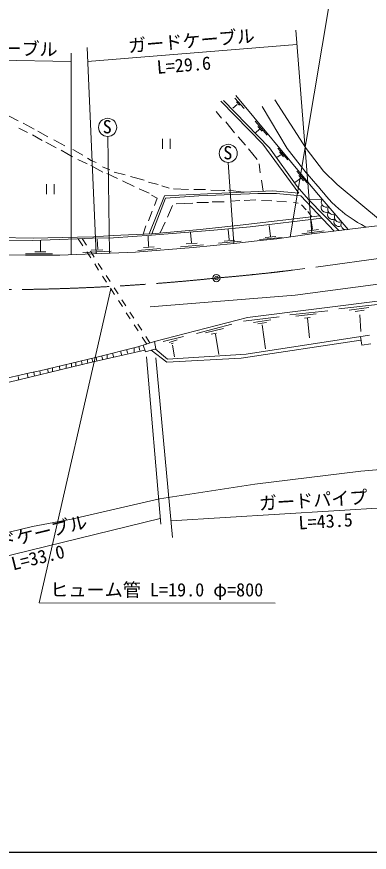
# Model space of a CAD drawing. Units: millimetres, scale not verified. Extents: x 40000 to 680000, y 20000 to 380000.
# Drawn here: x 190318 to 238916, y 205000 to 320063 of the extents above; entities that cross this region are included whole.
import ezdxf
from ezdxf.enums import TextEntityAlignment as Align

# ---------------------------------------------------------------- set-up
doc = ezdxf.new("R2010")
doc.units = ezdxf.units.MM
doc.header["$LTSCALE"] = 1000
doc.header["$PDMODE"] = 32
doc.header["$PDSIZE"] = 500
doc.linetypes.add('CHAIN', pattern=[18.5, 12, -1.5, 3.5, -1.5])
for name, color, linetype, lineweight in [('M-BGD', 7, 'Continuous', 13), ('M-BMK', 2, 'CHAIN', 13), ('M-BMK-SRVR', 3, 'Continuous', 13), ('M-STR-HTXT', 7, 'Continuous', 13), ('M-STR-STRC', 7, 'Continuous', 13), ('M-TTL-BAND', 7, 'Continuous', 25)]:
    doc.layers.add(name, color=color, linetype=linetype, lineweight=lineweight)
doc.styles.add('ＭＳ ゴシック', font='')
doc.styles.get('ＭＳ ゴシック').set_extended_font_data('MS Gothic')

msp = doc.modelspace()

# ---------------------------------------------------------------- linework, layer by layer
at = {"layer": 'M-BGD'}
for p, q in [((218466, 308455), (224224, 302528)), ((218805, 308540), (225155, 302020)), ((220390, 308864), (221685, 307413)), ((220498, 309217), (230658, 297025)), ((225917, 308624), (230235, 301936)), ((220712, 307995), (220120, 307481)), ((220593, 308360), (221004, 307860)), ((224139, 307693), (227610, 301936)), ((189172, 306423), (190526, 305746)), ((217789, 307016), (218551, 306084)), ((191204, 305407), (192728, 304560)), ((219144, 305576), (220329, 304052)), ((223195, 305680), (224830, 303766)), ((223569, 304960), (224148, 304298)), ((190611, 304730), (191796, 304137)), ((192474, 303798), (193828, 303036)), ((193236, 304306), (194590, 303544)), ((223784, 304568), (223233, 304087)), ((194336, 302782), (195776, 302020)), ((195437, 303121), (196961, 302274)), ((202856, 303574), (203114, 287481)), ((210430, 303248), (210430, 301848)), ((211480, 301848), (211480, 303248)), ((220837, 303544), (221853, 302359)), ((196453, 301682), (198023, 300783)), ((199416, 301004), (198062, 301766)), ((222276, 301851), (223462, 300412)), ((224224, 302528), (229224, 295754)), ((225155, 302020), (228965, 296686)), ((226332, 301953), (227700, 300352)), ((227610, 301936), (230235, 298549)), ((230235, 301936), (232606, 298803)), ((198739, 300412), (200009, 299819)), ((200094, 300581), (200602, 300242)), ((226722, 301064), (226238, 300710)), ((226551, 301439), (227107, 300762)), ((200517, 299565), (202210, 298634)), ((200602, 300242), (201279, 299988)), ((202126, 299396), (203142, 298972)), ((219461, 299995), (220244, 288812)), ((223716, 299819), (223885, 298549)), ((202718, 298464), (204218, 297769)), ((203734, 298634), (205258, 298295)), ((206020, 298041), (207883, 297533)), ((228944, 298782), (230338, 297165)), ((229183, 298189), (229833, 297456)), ((232606, 298803), (234468, 296940)), ((194438, 297018), (194438, 295618)), ((195488, 295618), (195488, 297018)), ((204920, 297448), (206528, 296686)), ((208476, 297279), (209830, 296940)), ((224054, 297533), (224285, 296035)), ((229435, 297798), (228663, 297241)), ((228711, 281700), (345720, 297279)), ((230658, 297025), (232398, 294928)), ((234468, 296940), (240734, 291776)), ((207206, 296348), (208560, 295755)), ((210338, 296771), (211354, 296432)), ((210683, 295383), (218594, 295781)), ((211947, 296348), (213979, 296263)), ((214741, 296263), (216350, 296263)), ((223562, 295721), (215415, 295409)), ((218806, 296142), (217059, 296189)), ((225609, 296094), (218594, 295781)), ((219001, 296150), (218806, 296142)), ((221563, 295913), (219501, 296158)), ((221672, 295918), (221563, 295913)), ((226113, 295736), (223562, 295721)), ((229224, 295754), (225609, 296094)), ((229458, 295397), (226113, 295736)), ((230540, 294893), (228965, 296686)), ((208553, 290164), (210683, 295383)), ((208899, 295501), (209661, 295078)), ((210816, 295058), (208924, 290182)), ((209661, 295078), (209322, 294062)), ((215415, 295409), (210816, 295058)), ((217281, 294570), (218890, 294570)), ((221091, 294739), (219821, 294654)), ((223292, 294824), (221684, 294739)), ((225484, 294701), (224054, 294739)), ((226171, 294654), (227526, 294570)), ((234096, 290544), (229458, 295397)), ((232398, 294928), (230540, 294893)), ((230540, 294893), (234725, 290621)), ((232398, 294928), (236017, 290778)), ((211778, 294062), (211100, 292453)), ((214572, 294400), (212286, 294316)), ((215164, 294485), (216773, 294485)), ((228457, 294485), (229134, 294400)), ((229558, 294146), (230235, 293469)), ((208984, 293300), (208476, 291945)), ((232089, 292644), (221132, 291347)), ((222508, 291127), (232387, 292333)), ((230439, 293239), (231001, 292515)), ((208137, 291268), (207756, 290124)), ((210762, 291776), (210109, 290285)), ((221132, 291347), (215620, 290762)), ((217511, 290647), (222508, 291127)), ((225282, 289817), (225110, 291323)), ((231078, 290742), (230920, 291997)), ((240734, 291352), (230997, 290167)), ((203627, 289921), (208924, 290182)), ((203651, 289627), (208911, 289976)), ((208911, 289976), (217511, 290647)), ((215620, 290762), (208924, 290182)), ((214393, 288943), (214276, 290362)), ((219612, 289320), (219480, 290761)), ((230997, 290167), (226171, 289490)), ((229635, 290157), (232685, 290594)), ((230337, 290532), (231929, 290758)), ((186462, 289659), (192600, 289577)), ((192441, 289267), (186473, 289321)), ((192441, 289267), (198654, 289490)), ((198708, 289687), (192600, 289577)), ((193586, 287793), (193621, 289186)), ((200771, 289574), (198654, 289490)), ((198708, 289687), (200938, 289770)), ((198808, 289496), (199434, 288531)), ((199343, 289517), (199928, 288617)), ((200771, 289574), (203651, 289627)), ((203627, 289921), (200938, 289770)), ((201478, 288061), (201390, 289413)), ((208482, 288440), (208430, 289850)), ((213691, 288779), (215174, 288896)), ((214656, 288304), (220244, 288812)), ((218131, 288864), (221267, 289145)), ((218910, 289157), (220392, 289274)), ((220244, 288812), (223885, 289236)), ((223784, 289402), (226920, 289682)), ((226171, 289490), (223885, 289236)), ((224543, 289674), (226025, 289791)), ((192802, 287665), (194335, 287676)), ((199421, 287606), (203330, 287793)), ((199979, 287692), (200524, 286854)), ((200473, 287778), (201017, 286940)), ((200580, 287898), (202171, 287980)), ((214656, 288304), (206698, 287627)), ((207000, 287886), (210136, 288167)), ((207780, 288276), (209262, 288393)), ((212911, 288389), (216047, 288670)), ((169444, 287542), (191542, 287204)), ((191526, 287431), (195236, 287396)), ((196284, 287204), (191542, 287204)), ((196284, 287204), (206698, 287627)), ((201068, 286015), (201613, 285176)), ((201562, 286101), (202107, 285262)), ((202158, 284338), (202702, 283499)), ((202651, 284424), (203196, 283585)), ((263340, 283806), (222107, 278652)), ((203247, 282660), (203792, 281822)), ((203741, 282746), (204285, 281908)), ((204336, 280983), (204881, 280144)), ((204830, 281069), (205375, 280231)), ((208730, 280092), (228711, 281700)), ((240056, 280430), (234722, 279838)), ((238871, 280007), (236162, 279668)), ((238194, 279668), (236960, 279448)), ((205426, 279306), (205970, 278467)), ((205919, 279392), (206464, 278553)), ((222107, 278652), (209322, 275350)), ((226510, 278737), (221599, 278144)), ((233198, 279584), (227949, 278991)), ((228796, 278822), (231590, 279160)), ((229981, 278568), (230743, 278652)), ((230404, 278568), (230658, 275858)), ((237601, 278991), (237770, 276705)), ((206515, 277629), (207060, 276790)), ((207009, 277715), (207553, 276876)), ((219990, 277721), (215080, 276451)), ((225324, 278314), (222940, 277971)), ((224732, 277975), (223572, 277779)), ((224615, 274325), (224139, 277636)), ((218805, 277128), (216350, 276536)), ((217112, 276366), (217872, 276500)), ((217704, 276366), (218161, 273570)), ((221938, 273572), (238961, 276203)), ((207036, 274588), (209322, 275350)), ((207604, 275951), (208231, 274986)), ((208098, 276037), (208683, 275137)), ((209322, 275350), (209478, 274339)), ((213302, 276028), (210508, 275350)), ((212454, 275550), (211354, 275181)), ((211862, 275096), (211608, 275012)), ((237770, 275520), (221260, 273064)), ((237698, 276027), (237869, 274830)), ((237869, 274830), (239144, 275017)), ((207968, 274165), (200686, 272472)), ((207036, 274588), (201194, 273149)), ((204666, 273911), (204750, 273488)), ((205512, 274165), (205597, 273742)), ((206528, 274419), (206528, 273911)), ((207146, 274625), (207290, 274080)), ((207726, 274818), (208052, 273911)), ((208052, 273911), (209478, 274339)), ((211016, 272472), (208829, 274144)), ((209382, 274310), (211100, 272895)), ((211803, 274830), (212074, 273244)), ((201194, 273149), (193490, 271286)), ((200012, 272863), (200137, 272339)), ((200686, 273026), (200798, 272498)), ((201259, 273165), (201361, 272629)), ((202041, 273318), (202126, 272895)), ((202803, 273488), (202803, 272980)), ((203565, 273657), (203650, 273234)), ((221260, 273064), (211016, 272472)), ((211100, 272895), (221938, 273572)), ((200686, 272472), (171900, 265529)), ((195268, 271710), (195268, 271202)), ((196199, 271879), (196284, 271456)), ((197130, 272133), (197130, 271625)), ((197892, 272302), (197892, 271794)), ((198485, 272472), (198485, 271964)), ((199243, 272677), (199337, 272146)), ((192135, 271032), (178758, 267900)), ((190526, 270524), (190611, 270016)), ((191781, 270949), (191881, 270355)), ((193490, 271286), (192135, 271032)), ((192672, 271133), (192762, 270561)), ((193490, 271286), (193607, 270764)), ((194590, 271540), (194675, 271032)), ((250216, 258502), (237770, 257486)), ((237770, 257486), (223123, 255708)), ((223123, 255708), (210000, 253676)), ((210000, 253676), (197892, 250882)), ((197892, 250882), (192474, 249866)), ((192474, 249866), (182314, 247410))]:
    msp.add_line(p, q, dxfattribs=at)
for centre in [(202849, 304824), (219471, 301245)]:
    msp.add_circle(centre, 1250, dxfattribs=at)
for centre, radius, start, end in [((233019, 294556), 724, 149.10575, 293.08603), ((232961, 293792), 677, 147.11186, 296.83714), ((233924, 293519), 724, 149.10575, 293.08603), ((233835, 292821), 677, 147.11186, 296.83714), ((234829, 292481), 724, 149.10575, 293.08603), ((234708, 291849), 677, 147.11186, 296.83714), ((235733, 291444), 724, 149.10575, 293.08603)]:
    msp.add_arc(centre, radius, start, end, dxfattribs=at)
msp.add_open_spline([(238437, 291073), (236655, 292108), (236040, 292477), (234697, 293629), (233279, 294846), (232711, 295763), (231467, 297157), (230984, 297699), (230829, 297871), (230235, 298549)], degree=3, knots=[0, 0, 0, 0, 1, 1, 1, 2, 2, 2, 3, 3, 3, 3], dxfattribs=at)
at = {"layer": 'M-BMK'}
msp.add_line((316764, 297025), (228320, 285162), dxfattribs=at)
for centre, radius, start, end in [((186992, 579084), 296616, 256.49759, 275.96958), ((195965, 546527), 263360, 274.76467, 277.0568)]:
    msp.add_arc(centre, radius, start, end, dxfattribs=at)
at = {"layer": 'M-BMK-SRVR'}
msp.add_circle((217841, 284077), 500, dxfattribs=at)
msp.add_point((217841, 284077), dxfattribs=at)
at = {"layer": 'M-STR-HTXT'}
for p, q in [((175647, 314298), (197808, 313874)), ((197808, 315059), (197808, 287266)), ((203304, 282573), (193405, 239367)), ((208196, 273221), (210169, 250204)), ((209500, 273068), (211778, 248342)), ((211567, 250630), (254405, 253253)), ((210103, 250971), (176556, 242754)), ((193405, 239367), (225926, 239287))]:
    msp.add_line(p, q, dxfattribs=at)
at = {"layer": 'M-STR-STRC'}
for p, q in [((233537, 322594), (227989, 289745)), ((228796, 318192), (230997, 290167)), ((200009, 315821), (201281, 287407)), ((228949, 316243), (200096, 313881))]:
    msp.add_line(p, q, dxfattribs=at)
at = {"layer": 'M-TTL-BAND'}
msp.add_line((40000, 205000), (579000, 205000), dxfattribs=at)

# ---------------------------------------------------------------- texts
at = {"layer": 'M-BGD', "style": 'ＭＳ ゴシック'}
for p in [(202170, 303450), (218792, 299871)]:
    msp.add_text('S', height=1833, dxfattribs=at).set_placement(p, align=Align.BOTTOM_LEFT)
at = {"layer": 'M-STR-HTXT', "style": 'ＭＳ ゴシック'}
for s, rotation, p in [('ガードケーブル', 4.68, (205797, 314584)), ('ガードケーブル', 358.903, (178439, 314440)), ('L=29.6', 4.68, (209746, 311644)), ('ガードパイプ', 3.503, (223783, 251569)), ('ガードケーブル', 13.764, (183324, 245012)), ('L=43.5', 3.503, (229248, 248899)), ('L=33.0', 13.764, (189957, 243280))]:
    msp.add_text(s, height=1833, rotation=rotation, dxfattribs=at).set_placement(p, align=Align.BOTTOM_LEFT)
msp.add_text('ヒューム管 L=19.0 φ=800', height=1833, dxfattribs=at).set_placement((194936, 239685), align=Align.BOTTOM_LEFT)

doc.saveas('drawing.dxf')
